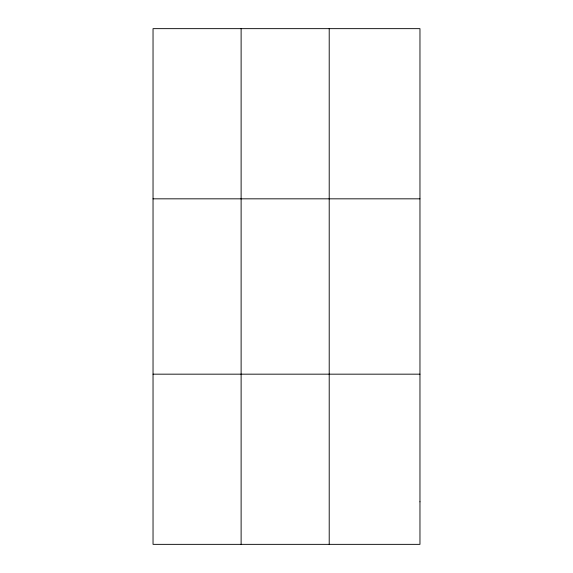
<?xml version="1.0" encoding="UTF-8"?>
<svg xmlns="http://www.w3.org/2000/svg" width="573" height="573" viewBox="0 0 573 573"><rect width="100%" height="100%" fill="white"/><g stroke="black" fill="none" stroke-linecap="round" stroke-linejoin="round"><path stroke-width="0.86" d="M241.118 544.35L241.118 28.65M329.21 544.35L329.21 28.65M153.034 198.831L419.966 198.831M153.034 374.169L419.966 374.169M419.966 501.805L419.966 544.35L153.034 544.35L153.034 28.65L419.966 28.65L419.966 501.805"/></g></svg>
